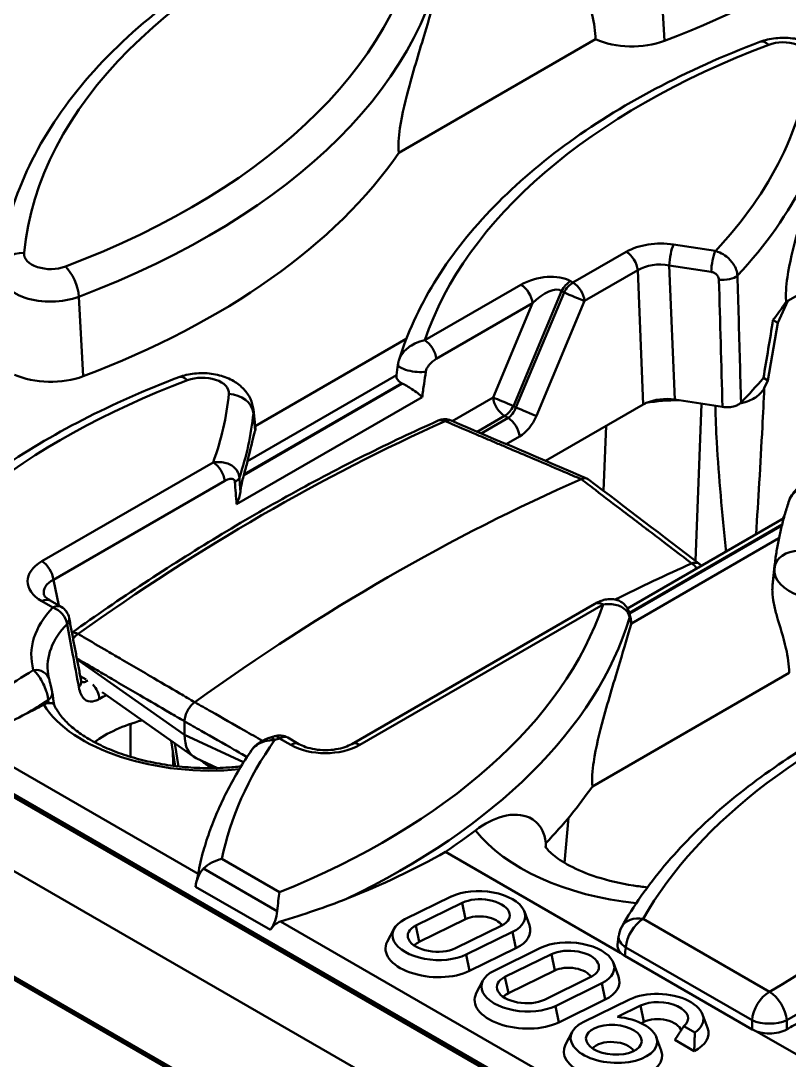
# Model space of a CAD drawing. Header units: millimetres. Extents: x 0 to 2774, y -40 to 1485.
# Drawn here: x 316.13 to 339.5, y 282.22 to 313.85 of the extents above; entities that cross this region are included whole.
import ezdxf

# ---------------------------------------------------------------- set-up
doc = ezdxf.new("R2010")
doc.units = ezdxf.units.MM
doc.header["$LTSCALE"] = 2.5
doc.layers.add('Sichtbar (ISO)', color=7, linetype='Continuous', lineweight=50)
doc.layers.add('Sichtbar schmal (ISO)', color=7, linetype='Continuous', lineweight=50)

msp = doc.modelspace()

# ---------------------------------------------------------------- linework, layer by layer
at = {"layer": 'Sichtbar (ISO)'}
for p, q in [((452.933, 211.197), (276.157, 313.26)), ((327.623, 309.829), (333.609, 313.285)), ((274.087, 312.124), (450.864, 210.062)), ((339.458, 305.322), (345.394, 308.749)), ((339.151, 304.661), (339.458, 305.322)), ((339.408, 305.293), (339.458, 305.322)), ((338.849, 302.903), (339.151, 304.661)), ((339.009, 304.743), (339.151, 304.661)), ((323.257, 301.512), (327.855, 304.167)), ((338.717, 302.979), (338.849, 302.903)), ((338.743, 302.673), (338.849, 302.903)), ((332.091, 300.456), (335.063, 302.172)), ((336.021, 302.32), (336.157, 302.299)), ((336.157, 302.299), (337.474, 302.096)), ((323.202, 302.015), (323.265, 301.429)), ((339.336, 298.71), (334.583, 295.966)), ((339.294, 298.686), (339.359, 298.792)), ((339.059, 297.263), (339.007, 296.777)), ((317.357, 296.014), (317.019, 296.209)), ((333.588, 296.108), (326.194, 291.839)), ((333.516, 290.551), (339.502, 294.007)), ((321.382, 291.457), (318.602, 293.417)), ((321.11, 292.529), (321.11, 292.119)), ((324.589, 291.839), (324.251, 292.034)), ((320.699, 291.938), (320.819, 291.169)), ((321.46, 291.412), (322.114, 291.109)), ((321.848, 291.106), (321.837, 291.176)), ((334.382, 285.478), (329.047, 288.558)), ((327.814, 286.507), (329.224, 287.199)), ((328.146, 286.316), (329.556, 287.008)), ((331.447, 286.741), (331.598, 286.33)), ((329.658, 286.511), (328.248, 285.819)), ((330.756, 286.315), (329.346, 285.623)), ((327.475, 286.21), (327.274, 285.821)), ((331.088, 286.123), (329.678, 285.431)), ((334.282, 285.725), (334.314, 285.993)), ((330.524, 284.942), (331.935, 285.634)), ((331.19, 285.626), (329.78, 284.934)), ((330.856, 284.751), (332.267, 285.443)), ((334.499, 285.392), (338.372, 283.156)), ((334.157, 285.176), (334.309, 284.765)), ((332.369, 284.946), (330.959, 284.254)), ((333.467, 284.75), (332.057, 284.058)), ((330.186, 284.645), (329.984, 284.256)), ((333.799, 284.558), (332.388, 283.866)), ((333.901, 284.061), (332.491, 283.369)), ((333.235, 283.377), (334.645, 284.069)), ((334.977, 283.878), (334.278, 283.535)), ((336.868, 283.611), (337.02, 283.2)), ((335.079, 283.381), (335.004, 283.344)), ((336.629, 283.061), (336.292, 283.256)), ((332.897, 283.08), (332.695, 282.691)), ((335.458, 282.919), (335.609, 282.508)), ((336.611, 282.496), (336.022, 282.837)), ((345.373, 279.133), (338.525, 283.086))]:
    msp.add_line(p, q, dxfattribs=at)
for centre, radius, start, end in [((317.107, 295.581), 0.5, 10.7657, 60), ((324.001, 291.601), 0.5, 60, 108.1691), ((335.059, 285.904), 0.75, 150.4917, 173.1429)]:
    msp.add_arc(centre, radius, start, end, dxfattribs=at)
for centre, major_axis, ratio, start_param, end_param in [((321.952, 325.364), (25.106, 0), 0.57735, 5.2921, 5.906759), ((334.716, 314.11), (-1.806, 0), 0.57735, 0.911322, 2.150508), ((304.275, 315.158), (25.106, 0), 0.57735, 5.2921, 5.906759), ((316.06, 310.622), (25.106, 0), 0.57735, 5.865586, 5.906759), ((334.841, 304.688), (4.554, 0.73), 0.511472, 6.229965, 6.247997), ((313.156, 290.372), (17.677, 50.066), 0.406065, 5.106702, 5.142887), ((428.405, 321.063), (57.486, 132.695), 0.641642, 1.970571, 1.972991), ((317.038, 303.903), (-1.806, 0), 0.57735, 0.911322, 2.150508), ((316.06, 309.397), (-25.237, 0), 0.57735, 2.627536, 2.685491), ((335.769, 301.757), (1.001, -0.004), 0.582333, 2.233397, 2.356948), ((335.769, 301.757), (1.001, -0.004), 0.582333, 1.318347, 2.233397), ((336.065, 300.566), (3.001, -0.003), 0.577653, 1.541002, 1.879557), ((-2017.97, -5375.811), (2189.317, 5741.251), 0.842549, 6.249428, 6.250299), ((298.382, 302.457), (24.887, 0), 0.57735, 6.114898, 6.142932), ((327.297, 240.732), (-34.406, -59.593), 0.57735, 3.805908, 4.048064), ((-2838.921, -4897.207), (2281.557, 5702.886), 0.781853, 6.069375, 6.070247), ((227.693, 206.299), (90.531, 117.036), 0.516757, 5.879798, 5.882394), ((186.551, 1589.886), (-301.001, 2227.299), 0.024169, 2.188817, 2.189023), ((298.498, 302.799), (-24.845, 1.504), 0.532612, 2.400366, 2.432094), ((321.502, 290.465), (4, 0), 0.57735, 2.005435, 2.472192), ((322.172, 292.735), (-0.752, -1.303), 0.575771, 5.499157, 6.335402), ((310.167, 295.879), (25.106, 0), 0.57735, 5.774699, 5.906759), ((310.167, 297.921), (-24.887, 0), 0.57735, 2.431945, 2.490232), ((336.096, 288.775), (-4, 0), 0.57735, 6.262641, 6.318229), ((310.283, 298.093), (-24.863, 1.505), 0.532612, 2.288522, 2.457623), ((330.156, 286.661), (1.315, -0.082), 0.532511, 5.532546, 8.674139), ((330.156, 286.661), (0.847, -0.053), 0.532511, 5.532546, 8.674139), ((330.13, 286.239), (0.665, -0.042), 0.532511, 0.342476, 2.390954), ((328.746, 285.969), (-1.315, 0.082), 0.532511, 5.532546, 8.674139), ((328.746, 285.969), (-0.847, 0.053), 0.532511, 5.532546, 8.674139), ((330.13, 286.239), (1.497, -0.094), 0.532511, 5.532546, 6.51422), ((328.719, 285.547), (-1.497, 0.094), 0.532511, 6.05215, 8.674139), ((328.719, 285.547), (-0.665, 0.042), 0.532511, 5.532546, 5.940709), ((332.867, 285.096), (1.315, -0.082), 0.532511, 5.532546, 8.674139), ((332.867, 285.096), (0.847, -0.053), 0.532511, 5.532546, 8.674139), ((332.84, 284.674), (0.665, -0.042), 0.532511, 0.342476, 2.390954), ((331.456, 284.404), (-1.315, 0.082), 0.532511, 5.532546, 8.674139), ((331.456, 284.404), (-0.847, 0.053), 0.532511, 5.532546, 8.674139), ((332.84, 284.674), (1.497, -0.094), 0.532511, 5.532546, 6.51422), ((331.43, 283.982), (-1.497, 0.094), 0.532511, 6.05215, 8.674139), ((331.43, 283.982), (-0.665, 0.042), 0.532511, 5.532546, 5.940709), ((335.577, 283.531), (1.315, -0.082), 0.532511, 5.671064, 8.674139), ((335.577, 283.531), (0.847, -0.053), 0.532511, 5.748665, 8.674139), ((334.167, 282.839), (1.315, -0.082), 0.532511, 2.390954, 7.802909), ((335.551, 283.109), (0.665, -0.042), 0.532511, 0.162091, 2.390954), ((321.952, 293.385), (-24.887, 0), 0.57735, 2.349072, 2.375086), ((335.551, 283.109), (1.497, -0.094), 0.532511, 5.532546, 6.51422), ((334.141, 282.417), (0.665, -0.042), 0.532511, 0.342476, 2.799117), ((334.141, 282.417), (1.497, -0.094), 0.532511, 2.910558, 6.51422)]:
    msp.add_ellipse(centre, major_axis=major_axis, ratio=ratio, start_param=start_param, end_param=end_param, dxfattribs=at)
msp.add_ellipse((334.167, 282.839), major_axis=(-0.847, 0.053), ratio=0.532511, dxfattribs=at)
for points, knots in [([(326.828, 317.743), (325.547, 317.259), (324.34, 316.704), (322.118, 315.471), (321.101, 314.792), (319.292, 313.327), (318.499, 312.541), (317.17, 310.883), (316.633, 310.011), (315.843, 308.207), (315.59, 307.276), (315.489, 306.336)], [2.9359057, 2.9359057, 2.9359057, 2.9359057, 3.121742, 3.121742, 3.3075784, 3.3075784, 3.4934147, 3.4934147, 3.6792511, 3.6792511, 3.8650875, 3.8650875, 3.8650875, 3.8650875]), ([(333.609, 313.285), (333.606, 313.521), (333.57, 313.776), (333.435, 314.365), (333.321, 314.704), (333.198, 315.141), (333.164, 315.272), (333.114, 315.525), (333.099, 315.648), (333.094, 315.816), (333.096, 315.876), (333.102, 315.934)], [0.0433649, 0.0433649, 0.0433649, 0.0433649, 0.199966, 0.199966, 0.399932, 0.399932, 0.4756007, 0.4756007, 0.5512693, 0.5512693, 0.5929939, 0.5929939, 0.5929939, 0.5929939]), ([(328.811, 314.792), (328.712, 314.456), (328.591, 314.049), (328.295, 313.067), (328.114, 312.477), (327.847, 311.491), (327.725, 311.009), (327.643, 310.451), (327.627, 310.31), (327.613, 310.051), (327.615, 309.932), (327.623, 309.829)], [3.485316, 3.485316, 3.485316, 3.485316, 3.831228, 3.831228, 4.242869, 4.242869, 4.503948, 4.503948, 4.581698, 4.581698, 4.653464, 4.653464, 4.653464, 4.653464]), ([(338.613, 313.207), (337.488, 312.782), (336.422, 312.303), (334.431, 311.247), (333.506, 310.67), (331.824, 309.432), (331.066, 308.769), (329.738, 307.372), (329.169, 306.637), (328.237, 305.11), (327.876, 304.319), (327.627, 303.51)], [2.9359057, 2.9359057, 2.9359057, 2.9359057, 3.0990146, 3.0990146, 3.2621235, 3.2621235, 3.4252325, 3.4252325, 3.5883414, 3.5883414, 3.7514503, 3.7514503, 3.7514503, 3.7514503]), ([(340.88, 312.222), (340.868, 312.338), (340.835, 312.449), (340.738, 312.66), (340.67, 312.756), (340.502, 312.94), (340.397, 313.02), (340.149, 313.168), (340.001, 313.225), (339.685, 313.309), (339.514, 313.33), (339.175, 313.333), (339.005, 313.315), (338.763, 313.258), (338.687, 313.235), (338.613, 313.207)], [0.847302, 0.847302, 0.847302, 0.847302, 1.046181, 1.046181, 1.270532, 1.270532, 1.556044, 1.556044, 1.929065, 1.929065, 2.339587, 2.339587, 2.746954, 2.746954, 2.935906, 2.935906, 2.935906, 2.935906]), ([(340.596, 310.256), (340.497, 309.92), (340.376, 309.513), (340.081, 308.531), (339.899, 307.941), (339.632, 306.955), (339.51, 306.473), (339.428, 305.914), (339.412, 305.774), (339.4, 305.532), (339.399, 305.428), (339.405, 305.336)], [3.485316, 3.485316, 3.485316, 3.485316, 3.831228, 3.831228, 4.242869, 4.242869, 4.503948, 4.503948, 4.581698, 4.581698, 4.643718, 4.643718, 4.643718, 4.643718]), ([(327.601, 303.394), (327.603, 303.403), (327.604, 303.411), (327.607, 303.428), (327.608, 303.436), (327.612, 303.451), (327.614, 303.459), (327.617, 303.474), (327.619, 303.481), (327.623, 303.496), (327.625, 303.503), (327.627, 303.51)], [0, 0, 0, 0, 0.001689318, 0.001689318, 0.003378636, 0.003378636, 0.005067954, 0.005067954, 0.006757273, 0.006757273, 0.008446591, 0.008446591, 0.008446591, 0.008446591]), ([(323.202, 302.015), (323.19, 302.132), (323.157, 302.243), (323.06, 302.454), (322.992, 302.55), (322.824, 302.734), (322.72, 302.814), (322.471, 302.962), (322.324, 303.019), (322.007, 303.102), (321.837, 303.124), (321.497, 303.127), (321.328, 303.109), (321.086, 303.052), (321.01, 303.029), (320.935, 303.001)], [0.847302, 0.847302, 0.847302, 0.847302, 1.046181, 1.046181, 1.270532, 1.270532, 1.556044, 1.556044, 1.929065, 1.929065, 2.339587, 2.339587, 2.746954, 2.746954, 2.935906, 2.935906, 2.935906, 2.935906]), ([(327.715, 302.819), (327.709, 302.823), (327.702, 302.826), (327.652, 302.855), (327.617, 302.886), (327.573, 302.947), (327.56, 302.975), (327.551, 303.023), (327.551, 303.043), (327.553, 303.062)], [0.15218967, 0.15218967, 0.15218967, 0.15218967, 0.15726233, 0.15726233, 0.19535253, 0.19535253, 0.22549112, 0.22549112, 0.24584778, 0.24584778, 0.24584778, 0.24584778]), ([(320.935, 303.001), (319.91, 302.613), (318.934, 302.181), (317.096, 301.235), (316.235, 300.721), (314.649, 299.62), (313.924, 299.032), (312.624, 297.795), (312.05, 297.145), (311.069, 295.792), (310.662, 295.089), (310.346, 294.368)], [2.9359057, 2.9359057, 2.9359057, 2.9359057, 3.0845612, 3.0845612, 3.2332167, 3.2332167, 3.3818722, 3.3818722, 3.5305278, 3.5305278, 3.6791833, 3.6791833, 3.6791833, 3.6791833]), ([(327.733, 302.81), (327.775, 302.79), (327.82, 302.765), (327.92, 302.707), (327.974, 302.674), (328.089, 302.597), (328.148, 302.554), (328.253, 302.473), (328.298, 302.434), (328.336, 302.399), (328.336, 302.399), (328.337, 302.398)], [-0.1633258, -0.1633258, -0.1633258, -0.1633258, -0.1304551, -0.1304551, -0.0926185, -0.0926185, -0.0458312, -0.0458312, 0, 0, 0.0005496, 0.0005496, 0.0005496, 0.0005496]), ([(337.996, 302.198), (338.055, 302.211), (338.112, 302.226), (338.308, 302.29), (338.432, 302.352), (338.629, 302.5), (338.701, 302.584), (338.743, 302.673)], [-0.2315582, -0.2315582, -0.2315582, -0.2315582, -0.1937282, -0.1937282, -0.0962303, -0.0962303, 0, 0, 0, 0]), ([(337.474, 302.096), (337.536, 302.086), (337.602, 302.083), (337.73, 302.093), (337.792, 302.105), (337.887, 302.136), (337.923, 302.152), (337.969, 302.179), (337.983, 302.188), (337.996, 302.198)], [0, 0, 0, 0, 0.0388726, 0.0388726, 0.0776028, 0.0776028, 0.1045648, 0.1045648, 0.1172427, 0.1172427, 0.1172427, 0.1172427]), ([(328.826, 301.681), (328.083, 301.349), (327.338, 300.998), (325.847, 300.253), (325.101, 299.86), (323.608, 299.034), (322.861, 298.602), (321.368, 297.697), (320.623, 297.225), (319.145, 296.25), (318.413, 295.748), (317.683, 295.227)], [1.4572612, 1.4572612, 1.4572612, 1.4572612, 1.5034598, 1.5034598, 1.5496584, 1.5496584, 1.595857, 1.595857, 1.6420556, 1.6420556, 1.6875866, 1.6875866, 1.6875866, 1.6875866]), ([(329.215, 301.684), (329.184, 301.697), (329.152, 301.707), (329.091, 301.72), (329.061, 301.723), (329.004, 301.723), (328.977, 301.721), (328.927, 301.714), (328.904, 301.708), (328.862, 301.696), (328.843, 301.688), (328.826, 301.681)], [0.007711104, 0.007711104, 0.007711104, 0.007711104, 0.008311159, 0.008311159, 0.008911214, 0.008911214, 0.009511269, 0.009511269, 0.010111324, 0.010111324, 0.010711379, 0.010711379, 0.010711379, 0.010711379]), ([(323.259, 301.38), (323.256, 301.37), (323.253, 301.36), (323.202, 301.178), (323.139, 300.913), (323.054, 300.567), (323.04, 300.509), (323.025, 300.448)], [0.7095826, 0.7095826, 0.7095826, 0.7095826, 0.7301099, 0.7301099, 1.0546565, 1.0546565, 1.1167, 1.1167, 1.1167, 1.1167]), ([(322.911, 300.026), (322.895, 299.972), (322.879, 299.908), (322.844, 299.748), (322.826, 299.648), (322.812, 299.535), (322.811, 299.527), (322.81, 299.519)], [-0.6156388, -0.6156388, -0.6156388, -0.6156388, -0.5610048, -0.5610048, -0.4927272, -0.4927272, -0.4876878, -0.4876878, -0.4876878, -0.4876878]), ([(333.174, 299.899), (333.22, 299.919), (333.264, 299.928), (333.341, 299.923), (333.373, 299.911), (333.399, 299.891)], [0, 0, 0, 0, 0.03933314, 0.03933314, 0.07415239, 0.07415239, 0.07415239, 0.07415239]), ([(340.025, 299.824), (339.991, 299.804), (339.957, 299.783), (339.888, 299.735), (339.854, 299.709), (339.786, 299.652), (339.751, 299.62), (339.68, 299.547), (339.644, 299.505), (339.571, 299.4), (339.532, 299.337), (339.501, 299.247)], [0, 0, 0, 0, 0.01870185, 0.01870185, 0.03740369, 0.03740369, 0.05610554, 0.05610554, 0.07480739, 0.07480739, 0.09350924, 0.09350924, 0.09350924, 0.09350924]), ([(322.691, 299.139), (322.692, 299.14), (322.692, 299.14), (322.723, 299.203), (322.749, 299.267), (322.789, 299.394), (322.803, 299.457), (322.81, 299.519)], [-0.08153969, -0.08153969, -0.08153969, -0.08153969, -0.08115288, -0.08115288, -0.03954668, -0.03954668, 0, 0, 0, 0]), ([(339.501, 299.247), (339.457, 299.116), (339.415, 298.986), (339.338, 298.723), (339.303, 298.591), (339.238, 298.327), (339.208, 298.195), (339.155, 297.93), (339.132, 297.797), (339.091, 297.53), (339.074, 297.397), (339.059, 297.263)], [3.7330507, 3.7330507, 3.7330507, 3.7330507, 3.759458, 3.759458, 3.7858654, 3.7858654, 3.8122727, 3.8122727, 3.8386801, 3.8386801, 3.8650875, 3.8650875, 3.8650875, 3.8650875]), ([(338.994, 296.655), (338.997, 296.685), (339, 296.714), (339.005, 296.755), (339.006, 296.766), (339.007, 296.777)], [0.70958265, 0.70958265, 0.70958265, 0.70958265, 0.73010989, 0.73010989, 0.73801389, 0.73801389, 0.73801389, 0.73801389]), ([(339.502, 294.007), (339.499, 294.242), (339.463, 294.497), (339.328, 295.087), (339.214, 295.425), (339.09, 295.863), (339.057, 295.993), (339.007, 296.246), (338.992, 296.37), (338.987, 296.538), (338.989, 296.597), (338.994, 296.655)], [0.0433649, 0.0433649, 0.0433649, 0.0433649, 0.199966, 0.199966, 0.399932, 0.399932, 0.4756007, 0.4756007, 0.5512693, 0.5512693, 0.5929939, 0.5929939, 0.5929939, 0.5929939]), ([(317.019, 296.209), (316.989, 296.227), (316.962, 296.245), (316.917, 296.279), (316.898, 296.295), (316.868, 296.325), (316.857, 296.339), (316.842, 296.36), (316.837, 296.369), (316.832, 296.38), (316.831, 296.383), (316.831, 296.384)], [-0.7779718, -0.7779718, -0.7779718, -0.7779718, -0.6464553, -0.6464553, -0.5149388, -0.5149388, -0.3834223, -0.3834223, -0.2519058, -0.2519058, -0.1203893, -0.1203893, -0.1203893, -0.1203893]), ([(334.645, 295.808), (334.631, 295.869), (334.606, 295.931), (334.538, 296.037), (334.498, 296.081), (334.409, 296.155), (334.36, 296.183), (334.258, 296.227), (334.206, 296.239), (334.093, 296.255), (334.039, 296.253), (333.924, 296.241), (333.87, 296.228), (333.769, 296.195), (333.723, 296.177), (333.647, 296.141), (333.617, 296.125), (333.588, 296.108)], [0, 0, 0, 0, 0.0080952, 0.0080952, 0.0156478, 0.0156478, 0.0241582, 0.0241582, 0.035206, 0.035206, 0.0513293, 0.0513293, 0.0737161, 0.0737161, 0.096103, 0.096103, 0.1119343, 0.1119343, 0.1119343, 0.1119343]), ([(317.964, 293.766), (317.939, 293.893), (317.915, 294.021), (317.866, 294.275), (317.841, 294.403), (317.792, 294.657), (317.768, 294.785), (317.719, 295.039), (317.695, 295.166), (317.646, 295.421), (317.622, 295.548), (317.598, 295.675)], [0, 0, 0, 0, 0.0960182, 0.0960182, 0.1920364, 0.1920364, 0.2880545, 0.2880545, 0.3840727, 0.3840727, 0.4800909, 0.4800909, 0.4800909, 0.4800909]), ([(334.694, 295.483), (334.597, 295.153), (334.479, 294.757), (334.188, 293.788), (334.007, 293.198), (333.739, 292.213), (333.618, 291.731), (333.536, 291.172), (333.52, 291.032), (333.506, 290.772), (333.507, 290.653), (333.516, 290.551)], [3.495842, 3.495842, 3.495842, 3.495842, 3.831228, 3.831228, 4.242869, 4.242869, 4.503948, 4.503948, 4.581698, 4.581698, 4.653464, 4.653464, 4.653464, 4.653464]), ([(334.698, 295.577), (334.698, 295.575), (334.698, 295.573), (334.703, 295.551), (334.703, 295.532), (334.7, 295.512)], [0.2233042, 0.2233042, 0.2233042, 0.2233042, 0.22550795, 0.22550795, 0.24584816, 0.24584816, 0.24584816, 0.24584816]), ([(316.99, 293.816), (316.988, 293.825), (316.985, 293.835), (316.98, 293.854), (316.978, 293.864), (316.974, 293.883), (316.972, 293.893), (316.968, 293.912), (316.966, 293.922), (316.963, 293.941), (316.961, 293.95), (316.96, 293.96)], [2.19966546, 2.19966546, 2.19966546, 2.19966546, 2.21358502, 2.21358502, 2.22750458, 2.22750458, 2.24142413, 2.24142413, 2.25534369, 2.25534369, 2.26926325, 2.26926325, 2.26926325, 2.26926325]), ([(344.505, 293.928), (343.574, 293.576), (342.683, 293.188), (340.994, 292.341), (340.197, 291.884), (338.712, 290.909), (338.024, 290.39), (336.768, 289.298), (336.202, 288.725), (335.201, 287.531), (334.767, 286.912), (334.406, 286.273)], [2.9359057, 2.9359057, 2.9359057, 2.9359057, 3.0709582, 3.0709582, 3.2060108, 3.2060108, 3.3410633, 3.3410633, 3.4761159, 3.4761159, 3.6111684, 3.6111684, 3.6111684, 3.6111684]), ([(317.084, 293.409), (317.079, 293.442), (317.073, 293.475), (317.059, 293.541), (317.052, 293.573), (317.038, 293.634), (317.031, 293.663), (317.017, 293.715), (317.011, 293.738), (317, 293.78), (316.995, 293.799), (316.99, 293.816)], [0, 0, 0, 0, 0.01650368, 0.01650368, 0.03300736, 0.03300736, 0.04951104, 0.04951104, 0.06601473, 0.06601473, 0.08251841, 0.08251841, 0.08251841, 0.08251841]), ([(317.986, 293.693), (317.986, 293.693), (317.986, 293.694), (317.982, 293.701), (317.979, 293.709), (317.972, 293.733), (317.968, 293.748), (317.964, 293.766)], [0.22070866, 0.22070866, 0.22070866, 0.22070866, 0.23582218, 0.23582218, 0.26219771, 0.26219771, 0.28857324, 0.28857324, 0.28857324, 0.28857324]), ([(317.139, 293.041), (317.137, 293.045), (317.135, 293.049), (317.122, 293.063), (317.106, 293.072), (317.056, 293.084), (317.022, 293.086), (316.977, 293.084)], [-0.09641482, -0.09641482, -0.09641482, -0.09641482, -0.08306564, -0.08306564, -0.04304651, -0.04304651, 0, 0, 0, 0]), ([(322.829, 291.161), (322.678, 291.143), (322.525, 291.13), (322.136, 291.107), (321.899, 291.103), (321.423, 291.114), (321.184, 291.13), (320.71, 291.18), (320.476, 291.215), (320.019, 291.302), (319.796, 291.355), (319.369, 291.476), (319.164, 291.545), (318.778, 291.696), (318.597, 291.777), (318.262, 291.951), (318.108, 292.043), (317.831, 292.232), (317.708, 292.329), (317.494, 292.527), (317.403, 292.627), (317.246, 292.833), (317.184, 292.939), (317.139, 293.041)], [-1.077152, -1.077152, -1.077152, -1.077152, -0.975203, -0.975203, -0.821758, -0.821758, -0.668094, -0.668094, -0.514591, -0.514591, -0.361616, -0.361616, -0.209527, -0.209527, -0.058651, -0.058651, 0.090824, 0.090824, 0.239146, 0.239146, 0.387734, 0.387734, 0.550514, 0.550514, 0.550514, 0.550514]), ([(321.11, 292.529), (321.11, 292.582), (321.119, 292.64), (321.154, 292.759), (321.179, 292.818), (321.239, 292.923), (321.272, 292.968), (321.343, 293.05), (321.381, 293.085), (321.42, 293.113)], [0, 0, 0, 0, 0.0390797, 0.0390797, 0.0780758, 0.0780758, 0.1116271, 0.1116271, 0.145196, 0.145196, 0.145196, 0.145196]), ([(323.705, 292.032), (323.671, 292.022), (323.637, 292.01), (323.568, 291.982), (323.533, 291.967), (323.46, 291.93), (323.424, 291.909), (323.348, 291.859), (323.309, 291.829), (323.229, 291.756), (323.189, 291.712), (323.15, 291.656)], [0.03533209, 0.03533209, 0.03533209, 0.03533209, 0.04944886, 0.04944886, 0.06356563, 0.06356563, 0.07768241, 0.07768241, 0.09179918, 0.09179918, 0.10591595, 0.10591595, 0.10591595, 0.10591595]), ([(323.705, 292.032), (323.714, 292.035), (323.724, 292.038), (323.743, 292.043), (323.752, 292.046), (323.771, 292.052), (323.78, 292.055), (323.799, 292.061), (323.808, 292.064), (323.827, 292.07), (323.836, 292.073), (323.845, 292.076)], [5.98057153, 5.98057153, 5.98057153, 5.98057153, 5.9873921, 5.9873921, 5.99421267, 5.99421267, 6.00103323, 6.00103323, 6.0078538, 6.0078538, 6.01467437, 6.01467437, 6.01467437, 6.01467437]), ([(323.15, 291.656), (323.016, 291.461), (322.889, 291.263), (322.65, 290.865), (322.538, 290.664), (322.327, 290.259), (322.229, 290.054), (322.048, 289.642), (321.964, 289.435), (321.813, 289.017), (321.745, 288.807), (321.684, 288.596)], [3.5506629, 3.5506629, 3.5506629, 3.5506629, 3.5931178, 3.5931178, 3.6355728, 3.6355728, 3.6780277, 3.6780277, 3.7204827, 3.7204827, 3.7629376, 3.7629376, 3.7629376, 3.7629376]), ([(326.194, 291.839), (326.137, 291.806), (326.066, 291.774), (325.903, 291.718), (325.81, 291.694), (325.609, 291.662), (325.501, 291.653), (325.285, 291.653), (325.176, 291.662), (324.972, 291.695), (324.876, 291.719), (324.713, 291.775), (324.645, 291.807), (324.589, 291.839)], [-0.777972, -0.777972, -0.777972, -0.777972, -0.52893, -0.52893, -0.269287, -0.269287, -0.001942, -0.001942, 0.268118, 0.268118, 0.535486, 0.535486, 0.777972, 0.777972, 0.777972, 0.777972]), ([(332.097, 288.822), (332.088, 288.906), (332.073, 288.981), (332.033, 289.12), (332.008, 289.181), (331.884, 289.417), (331.743, 289.531), (331.385, 289.697), (331.106, 289.724), (330.519, 289.563), (330.242, 289.424), (329.959, 289.209)], [-1.033903, -1.033903, -1.033903, -1.033903, -0.960018, -0.960018, -0.885906, -0.885906, -0.638399, -0.638399, -0.279984, -0.279984, 0, 0, 0, 0]), ([(332.082, 288.722), (332.082, 288.722), (332.084, 288.716), (332.113, 288.672), (332.181, 288.581), (332.441, 288.365), (332.612, 288.248), (333.058, 288.013), (333.336, 287.894), (333.987, 287.684), (334.366, 287.594), (334.905, 287.51), (335.046, 287.492), (335.189, 287.477)], [4.199063, 4.199063, 4.199063, 4.199063, 4.277939, 4.277939, 4.534812, 4.534812, 4.756044, 4.756044, 4.987515, 4.987515, 5.234746, 5.234746, 5.320072, 5.320072, 5.320072, 5.320072]), ([(321.688, 288.05), (321.762, 288.122), (321.848, 288.184), (322.037, 288.284), (322.139, 288.32), (322.242, 288.341), (322.243, 288.342), (322.244, 288.342)], [-0.1281464, -0.1281464, -0.1281464, -0.1281464, -0.0649498, -0.0649498, 0, 0, 0.0006165, 0.0006165, 0.0006165, 0.0006165]), ([(321.44, 287.496), (321.458, 287.607), (321.49, 287.72), (321.555, 287.867), (321.587, 287.925), (321.639, 287.996), (321.663, 288.025), (321.688, 288.05)], [0.031631, 0.031631, 0.031631, 0.031631, 0.0954422, 0.0954422, 0.1283689, 0.1283689, 0.1484271, 0.1484271, 0.1484271, 0.1484271]), ([(321.523, 287.886), (321.52, 287.874), (321.518, 287.86), (321.511, 287.826), (321.507, 287.804), (321.493, 287.742), (321.483, 287.7), (321.461, 287.604), (321.449, 287.552), (321.44, 287.496)], [-0.1141211, -0.1141211, -0.1141211, -0.1141211, -0.0997104, -0.0997104, -0.0797217, -0.0797217, -0.0467941, -0.0467941, -0.0117875, -0.0117875, -0.0117875, -0.0117875]), ([(323.993, 287.332), (323.993, 287.331), (323.993, 287.33), (323.982, 287.258), (323.971, 287.17), (323.95, 286.976), (323.939, 286.869), (323.93, 286.756)], [-0.1466997, -0.1466997, -0.1466997, -0.1466997, -0.1460501, -0.1460501, -0.0715433, -0.0715433, 0, 0, 0, 0]), ([(323.93, 286.756), (323.922, 286.659), (323.895, 286.551), (323.838, 286.399), (323.809, 286.335), (323.775, 286.273)], [0.95188649, 0.95188649, 0.95188649, 0.95188649, 1.01022208, 1.01022208, 1.04938701, 1.04938701, 1.04938701, 1.04938701]), ([(323.775, 286.273), (323.774, 286.272), (323.774, 286.272), (323.758, 286.242), (323.739, 286.211), (323.719, 286.181)], [1.24072516, 1.24072516, 1.24072516, 1.24072516, 1.24103768, 1.24103768, 1.26126978, 1.26126978, 1.26126978, 1.26126978]), ([(323.777, 286.259), (323.786, 286.271), (323.796, 286.283), (323.832, 286.322), (323.859, 286.348), (323.933, 286.402), (323.979, 286.426), (324.028, 286.44)], [-0.07184316, -0.07184316, -0.07184316, -0.07184316, -0.06261477, -0.06261477, -0.03908038, -0.03908038, -0.00443982, -0.00443982, -0.00443982, -0.00443982]), ([(334.382, 285.478), (334.365, 285.495), (334.35, 285.512), (334.304, 285.576), (334.284, 285.627), (334.28, 285.694), (334.28, 285.709), (334.282, 285.725)], [0.0387319, 0.0387319, 0.0387319, 0.0387319, 0.0585051, 0.0585051, 0.11170505, 0.11170505, 0.12804776, 0.12804776, 0.12804776, 0.12804776]), ([(339.425, 283.152), (339.355, 283.112), (339.273, 283.081), (339.092, 283.038), (338.996, 283.028), (338.802, 283.028), (338.706, 283.039), (338.584, 283.068), (338.554, 283.076), (338.525, 283.086)], [0, 0, 0, 0, 0.0587406, 0.0587406, 0.1170631, 0.1170631, 0.1752536, 0.1752536, 0.1957169, 0.1957169, 0.1957169, 0.1957169])]:
    msp.add_open_spline(points, degree=3, knots=knots, dxfattribs=at)
for points, degree in [([(339.408, 305.293), (339.407, 305.315), (339.405, 305.336)], 2), ([(327.553, 303.062), (327.553, 303.063), (327.554, 303.063), (327.554, 303.064)], 3), ([(327.733, 302.81), (327.727, 302.813), (327.721, 302.816), (327.715, 302.819)], 3), ([(337.996, 302.198), (338.011, 302.209), (338.024, 302.22), (338.036, 302.232)], 3), ([(323.265, 301.429), (323.267, 301.416), (323.265, 301.399), (323.259, 301.38)], 3), ([(322.918, 300.05), (322.916, 300.042), (322.913, 300.034), (322.911, 300.026)], 3), ([(336.778, 297.317), (336.799, 297.301), (336.818, 297.284), (336.835, 297.266)], 3), ([(334.7, 295.512), (334.699, 295.503), (334.697, 295.493), (334.694, 295.483)], 3), ([(316.977, 293.084), (316.928, 293.081), (316.877, 293.065), (316.825, 293.037)], 3), ([(314.476, 291.955), (315.122, 292.205), (315.73, 292.476), (316.283, 292.755)], 3), ([(321.817, 291.247), (321.826, 291.225), (321.833, 291.201), (321.837, 291.176)], 3), ([(321.684, 288.596), (321.617, 288.363), (321.563, 288.126), (321.523, 287.886)], 3), ([(324.028, 286.44), (324.736, 286.65), (325.41, 286.883), (326.031, 287.127)], 3), ([(323.719, 286.181), (323.737, 286.208), (323.756, 286.234), (323.777, 286.259)], 3), ([(334.499, 285.392), (334.454, 285.418), (334.414, 285.447), (334.382, 285.478)], 3), ([(336.022, 282.837), (336.149, 283.02), (336.292, 283.256)], 2), ([(338.525, 283.086), (338.469, 283.106), (338.418, 283.13), (338.372, 283.156)], 3), ([(336.611, 282.496), (336.625, 282.796), (336.629, 283.061)], 2)]:
    msp.add_open_spline(points, degree=degree, dxfattribs=at)
at = {"layer": 'Sichtbar schmal (ISO)'}
for p, q in [((335.57, 315.655), (335.705, 313.237)), ((276.032, 313.247), (452.808, 211.185)), ((273.38, 309.234), (450.157, 207.172)), ((450.166, 207.241), (273.389, 309.303)), ((337.257, 306.843), (335.982, 307.04)), ((334.544, 306.818), (332.925, 305.883)), ((333.276, 305.322), (334.895, 306.257)), ((335.063, 302.172), (334.895, 306.257)), ((335.854, 306.405), (337.128, 306.208)), ((335.854, 306.405), (336.021, 302.32)), ((332.925, 305.883), (332.85, 305.926)), ((331.342, 305.814), (328.416, 304.125)), ((332.579, 305.624), (331.114, 302.126)), ((331.189, 302.083), (332.654, 305.581)), ((332.579, 305.624), (332.654, 305.581)), ((317.893, 305.449), (318.027, 303.031)), ((328.767, 303.564), (331.693, 305.253)), ((330.492, 302.385), (331.693, 305.253)), ((333.276, 305.322), (331.811, 301.824)), ((323.025, 300.448), (327.553, 303.062)), ((327.733, 302.81), (322.911, 300.026)), ((327.715, 302.819), (322.918, 300.05)), ((322.691, 299.139), (328.337, 302.398)), ((329.251, 301.669), (330.492, 302.385)), ((331.114, 302.126), (331.189, 302.083)), ((336.655, 297.411), (336.837, 302.194)), ((323.203, 301.909), (323.259, 301.38)), ((330.843, 301.824), (330.012, 301.344)), ((330.949, 301.763), (330.843, 301.824)), ((330.134, 301.292), (330.949, 301.763)), ((333.932, 301.519), (333.857, 299.542)), ((331.3, 301.201), (330.894, 300.967)), ((321.979, 300.408), (316.769, 297.4)), ((317.12, 296.839), (322.33, 299.847)), ((334.639, 295.833), (339.284, 298.515)), ((334.643, 295.815), (339.278, 298.491)), ((339.19, 298.105), (334.7, 295.512)), ((303.379, 297.553), (357.681, 266.202)), ((339.051, 297.18), (338.994, 296.655)), ((317.12, 296.839), (317.287, 296.055)), ((316.769, 296.185), (317.107, 295.99)), ((326.444, 291.814), (333.838, 296.083)), ((321.11, 292.119), (317.837, 294.426)), ((317.937, 293.905), (318.113, 293.803)), ((316.962, 293.178), (316.971, 293.117)), ((316.977, 293.084), (316.971, 293.117)), ((322.907, 291.287), (321.11, 292.119)), ((324.001, 292.009), (324.339, 291.814)), ((321.523, 287.886), (314.476, 291.955)), ((318.405, 291.877), (318.407, 291.927)), ((320.92, 291.158), (320.811, 291.86)), ((332.664, 288.226), (332.788, 289.591)), ((322.244, 288.342), (323.993, 287.332)), ((321.688, 288.05), (323.93, 286.756)), ((321.44, 287.496), (323.719, 286.181)), ((329.658, 286.511), (329.556, 287.008)), ((358.06, 266.792), (324.028, 286.44)), ((328.248, 285.819), (328.146, 286.316)), ((335.059, 286.516), (338.9, 284.298)), ((331.19, 285.626), (331.088, 286.123)), ((338.372, 283.434), (334.531, 285.652)), ((329.78, 284.934), (329.678, 285.431)), ((332.369, 284.946), (332.267, 285.443)), ((330.959, 284.254), (330.856, 284.751)), ((333.901, 284.061), (333.799, 284.558)), ((332.491, 283.369), (332.388, 283.866)), ((335.079, 283.381), (334.977, 283.878))]:
    msp.add_line(p, q, dxfattribs=at)
for centre, major_axis, ratio, start_param, end_param in [((292.49, 322.552), (24.113, 0), 0.57735, 5.2921, 6.227073), ((292.49, 321.993), (24.86, 0), 0.57735, 5.2921, 6.227073), ((340.301, 306.007), (-24.113, 0), 0.57735, 5.2921, 6.227073), ((304.275, 318.016), (24.113, 0), 0.57735, 5.2921, 6.227073), ((304.275, 317.457), (24.86, 0), 0.57735, 5.2921, 6.227073), ((338.878, 312.505), (-0.265, 0.702), 0.447262, 5.581488, 6.283185), ((339.323, 312.725), (0.813, 0), 0.57735, 6.227073, 8.433693), ((352.087, 301.471), (-24.113, 0), 0.57735, 5.2921, 6.091359), ((316.06, 313.479), (24.113, 0), 0.57735, 5.786286, 6.227073), ((316.06, 312.92), (24.86, 0), 0.57735, 5.787552, 6.227073), ((335.604, 306.195), (-1.501, 0.007), 0.582333, 4.459939, 5.498541), ((335.982, 306.632), (0.076, 0.494), 0.211325, 0.631914, 2.080538), ((337.257, 306.435), (0.076, 0.494), 0.211325, 0.631914, 2.080538), ((316.227, 306.175), (-0.746, 0.073), 0.815212, 4.791537, 6.275066), ((317.038, 306.761), (-0.813, 0), 0.57735, 6.227073, 8.433693), ((334.544, 306.409), (-0.25, 0.433), 0.57735, 4.049164, 5.497787), ((317.038, 306.202), (-1.56, 0), 0.57735, 6.227073, 8.433693), ((317.483, 305.756), (-0.265, 0.702), 0.447262, 4.097958, 5.581488), ((335.604, 305.787), (1.001, -0.036), 0.642013, 1.341099, 2.3797), ((331.982, 305.361), (-1.11, -0.27), 0.580101, 3.687546, 5.179926), ((332.85, 305.518), (0.25, 0.433), 0.57735, 0.785398, 1.658063), ((332.925, 305.474), (0.25, 0.433), 0.57735, 0.785398, 1.658063), ((332.925, 305.474), (0.25, -0.433), 0.57735, 0.907571, 2.356194), ((337.49, 306.196), (0.5, 0.015), 0.463362, 4.438581, 5.767291), ((308.312, 138.01), (10.378, 297.818), 0.094419, 5.29919, 5.314854), ((331.342, 305.406), (-0.25, 0.433), 0.57735, 4.049164, 5.497787), ((331.982, 304.953), (0.614, 0.657), 0.463207, 0.054048, 1.546427), ((332.925, 305.474), (0.461, -0.193), 0.016784, 4.091745, 5.584125), ((328.416, 303.716), (-0.25, 0.433), 0.57735, 4.049164, 5.497787), ((328.096, 303.323), (-0.495, 0.072), 0.299226, 0, 2.401572), ((321.2, 302.299), (-0.265, 0.702), 0.447262, 5.581488, 6.283185), ((334.409, 291.264), (-24.113, 0), 0.57735, 5.2921, 6.027387), ((321.646, 302.519), (0.813, 0), 0.57735, 6.227073, 8.433693), ((298.382, 303.273), (24.113, 0), 0.57735, 6.075902, 6.227073), ((322.457, 301.88), (0.746, -0.073), 0.815212, 0.166414, 1.649944), ((330.843, 302.232), (0.461, -0.193), 0.016784, 0.950152, 2.442532), ((330.843, 302.232), (-0.25, 0.433), 0.57735, 0.907571, 2.356194), ((330.843, 302.232), (-0.25, -0.433), 0.57735, 0.785398, 1.658063), ((330.862, 302.221), (0.126, 0.494), 0.691481, 3.734399, 4.607064), ((331.46, 301.977), (-0.461, 0.193), 0.016784, 0.950152, 2.442532), ((298.382, 302.714), (24.86, 0), 0.57735, 6.089327, 6.227073), ((321.646, 301.96), (1.56, 0), 0.57735, 6.227073, 6.345089), ((331.213, 302.068), (-0.394, -0.924), 0.642704, 0.707457, 1.580122), ((323.549, 242.896), (34.267, 59.353), 0.57735, 0.671863, 0.902856), ((329.019, 301.247), (-0.193, 0.434), 0.639042, 5.613738, 6.283185), ((330.949, 301.354), (-0.25, 0.433), 0.57735, 4.049164, 5.497787), ((321.979, 300), (-0.25, 0.433), 0.57735, 4.049164, 5.497787), ((322.288, 299.969), (0.498, 0.039), 0.487693, 5.454571, 6.043778), ((339.797, 297.103), (-0.746, 0.073), 0.815212, 4.791537, 6.275066), ((317.854, 296.792), (-1.522, 0), 0.568838, 5.505213, 7.061157), ((316.769, 296.992), (-0.25, 0.433), 0.57735, 4.049164, 5.497787), ((331.044, 238.568), (-34.267, -59.353), 0.57735, 3.813456, 3.861582), ((336.479, 296.94), (-0.193, 0.434), 0.639042, 5.002285, 5.509018), ((340.608, 297.13), (-1.56, 0), 0.57735, 6.227073, 8.433693), ((363.872, 296.375), (-24.86, 0), 0.57735, 6.221282, 6.227073), ((317.854, 296.384), (-1.028, 0.101), 0.556909, 5.560075, 6.458437), ((316.769, 295.776), (0.25, 0.433), 0.57735, 0, 0.785398), ((310.167, 298.737), (24.113, 0), 0.57735, 5.323033, 6.091359), ((333.838, 295.675), (-0.25, 0.433), 0.57735, 5.497787, 6.283185), ((321.502, 294.547), (-5.056, 0), 0.57735, 5.766298, 6.439714), ((317.107, 295.581), (0.25, 0.433), 0.57735, 0, 0.785398), ((317.107, 295.581), (-0.356, 0.351), 0.709831, 3.873734, 5.322357), ((334.158, 295.696), (0.487, 0.112), 0.79055, 5.964625, 6.283185), ((321.502, 294.189), (-4.56, 0), 0.57735, 5.766298, 6.370117), ((317.107, 295.581), (0.491, 0.093), 0.587265, 5.662334, 6.283185), ((310.167, 298.178), (24.86, 0), 0.57735, 5.404423, 6.108353), ((317.927, 294.818), (-0.276, 0.387), 0.505714, 5.497928, 6.129165), ((298.382, 303.273), (-24.113, 0), 0.57735, 2.297495, 2.421444), ((316.508, 293.684), (0.482, 0.132), 0.806514, 0, 1.353805), ((317.473, 293.671), (0.491, 0.095), 0.584405, 5.614575, 6.283185), ((318.169, 293.363), (0.255, -0.43), 0.584451, 0.901306, 1.922619), ((357.979, 282.192), (-24.113, 0), 0.57735, 5.2921, 5.967363), ((316.59, 293.334), (0.494, 0.075), 0.57925, 5.472597, 6.283185), ((321.502, 291.535), (-4.161, 0), 0.57735, 5.441591, 5.510163), ((321.952, 294.201), (24.113, 0), 0.57735, 5.491801, 6.227073), ((298.382, 302.714), (24.86, 0), 0.57735, 5.516297, 5.556499), ((321.497, 293.667), (4.922, -0.298), 0.532613, 3.495606, 5.007029), ((321.952, 293.642), (24.86, 0), 0.57735, 5.491801, 6.227073), ((346.194, 286.728), (-24.113, 0), 0.57735, 5.897803, 6.167024), ((323.85, 291.553), (-0.145, 0.479), 0.379056, 5.609449, 6.283185), ((324.001, 291.601), (-0.156, 0.475), 0.403493, 5.600349, 6.283185), ((321.502, 294.547), (5.056, 0), 0.57735, 5.195173, 5.229276), ((324.001, 291.601), (0.25, 0.433), 0.57735, 0, 0.785398), ((324.339, 291.406), (0.25, 0.433), 0.57735, 0, 0.785398), ((325.391, 292.44), (1.5, 0), 0.58599, 3.934417, 5.490361), ((326.444, 291.406), (-0.25, 0.433), 0.57735, 5.497787, 6.283185), ((336.096, 290.816), (6.739, 0), 0.57735, 3.56737, 4.526246), ((323.376, 286.478), (-0.265, 0.702), 0.447262, 4.23308, 4.252414), ((335.059, 285.904), (-0.653, 0.369), 0.776114, 5.126269, 6.283185), ((335.059, 285.904), (0.375, 0.65), 0.57735, 0.785398, 2.268928), ((335.059, 285.904), (-0.745, 0.09), 0.554933, 0, 0.850886), ((338.9, 283.686), (-0.375, -0.65), 0.57735, 3.926991, 5.410521), ((338.9, 283.686), (-0.372, 0.651), 0.573884, 4.017232, 5.500762), ((338.9, 283.686), (0.75, 0), 0.473043, 3.930986, 5.488245)]:
    msp.add_ellipse(centre, major_axis=major_axis, ratio=ratio, start_param=start_param, end_param=end_param, dxfattribs=at)
for points, knots in [([(337.928, 306.094), (337.92, 306.21), (337.877, 306.333), (337.75, 306.53), (337.678, 306.609), (337.532, 306.723), (337.463, 306.765), (337.347, 306.816), (337.302, 306.831), (337.257, 306.843)], [-0.0743732, -0.0743732, -0.0743732, -0.0743732, -0.04722606, -0.04722606, -0.0262367, -0.0262367, -0.01009104, -0.01009104, 0, 0, 0, 0]), ([(337.128, 306.208), (337.144, 306.205), (337.161, 306.201), (337.202, 306.187), (337.227, 306.175), (337.278, 306.14), (337.303, 306.115), (337.347, 306.05), (337.361, 306.009), (337.362, 305.969)], [0, 0, 0, 0, 0.01009104, 0.01009104, 0.0262367, 0.0262367, 0.04722606, 0.04722606, 0.0743732, 0.0743732, 0.0743732, 0.0743732]), ([(338.036, 302.232), (338.024, 302.656), (338.013, 303.08), (337.977, 304.369), (337.953, 305.233), (337.928, 306.094)], [-0.97267765, -0.97267765, -0.97267765, -0.97267765, -0.96756407, -0.96756407, -0.95707556, -0.95707556, -0.95707556, -0.95707556]), ([(328.416, 304.125), (328.313, 304.108), (328.211, 304.077), (328.042, 303.995), (327.972, 303.953), (327.859, 303.862), (327.814, 303.819), (327.734, 303.723), (327.698, 303.671), (327.653, 303.581), (327.639, 303.546), (327.627, 303.51)], [-0.1120735, -0.1120735, -0.1120735, -0.1120735, -0.0778507, -0.0778507, -0.0529826, -0.0529826, -0.0348321, -0.0348321, -0.017926, -0.017926, -0.0084466, -0.0084466, -0.0084466, -0.0084466]), ([(328.447, 303.17), (328.449, 303.181), (328.451, 303.192), (328.459, 303.22), (328.466, 303.237), (328.485, 303.28), (328.499, 303.305), (328.531, 303.352), (328.549, 303.376), (328.593, 303.427), (328.62, 303.454), (328.687, 303.512), (328.727, 303.54), (328.767, 303.564)], [0, 0, 0, 0, 0.0068946, 0.0068946, 0.017926, 0.017926, 0.0348321, 0.0348321, 0.0529826, 0.0529826, 0.0778507, 0.0778507, 0.1120735, 0.1120735, 0.1120735, 0.1120735]), ([(338.496, 298.225), (338.528, 298.749), (338.56, 299.272), (338.625, 300.363), (338.657, 300.929), (338.707, 301.888), (338.726, 302.283), (338.743, 302.673)], [1.452856, 1.452856, 1.452856, 1.452856, 1.820969, 1.820969, 2.22421, 2.22421, 2.51146, 2.51146, 2.51146, 2.51146]), ([(337.255, 302.129), (337.263, 301.763), (337.278, 301.395), (337.328, 300.486), (337.37, 299.944), (337.464, 298.858), (337.516, 298.314), (337.572, 297.744), (337.574, 297.719), (337.577, 297.694)], [-2.499589, -2.499589, -2.499589, -2.499589, -2.22421, -2.22421, -1.820969, -1.820969, -1.417727, -1.417727, -1.399183, -1.399183, -1.399183, -1.399183]), ([(329.039, 301.664), (329.068, 301.679), (329.096, 301.689), (329.156, 301.699), (329.187, 301.696), (329.215, 301.684)], [-0.010711379, -0.010711379, -0.010711379, -0.010711379, -0.009372456, -0.009372456, -0.007711104, -0.007711104, -0.007711104, -0.007711104]), ([(329.039, 301.664), (329.104, 301.636), (329.168, 301.609), (329.514, 301.461), (329.795, 301.342), (330.251, 301.147), (330.427, 301.072), (330.712, 300.95), (330.822, 300.904), (331.151, 300.763), (331.37, 300.67), (331.941, 300.426), (332.292, 300.276), (332.82, 300.05), (332.997, 299.975), (333.174, 299.899)], [-1.167006, -1.167006, -1.167006, -1.167006, -1.117116, -1.117116, -0.899805, -0.899805, -0.763985, -0.763985, -0.679098, -0.679098, -0.509324, -0.509324, -0.237684, -0.237684, -0.100602, -0.100602, -0.100602, -0.100602]), ([(322.776, 299.949), (322.771, 300.005), (322.756, 300.059), (322.689, 300.198), (322.621, 300.264), (322.439, 300.382), (322.319, 300.411), (322.126, 300.424), (322.051, 300.419), (321.979, 300.408)], [-0.1024669, -0.1024669, -0.1024669, -0.1024669, -0.0891557, -0.0891557, -0.0635844, -0.0635844, -0.0244555, -0.0244555, 0, 0, 0, 0]), ([(322.33, 299.847), (322.359, 299.864), (322.388, 299.878), (322.464, 299.906), (322.511, 299.916), (322.581, 299.904), (322.607, 299.892), (322.632, 299.853), (322.637, 299.835), (322.639, 299.816)], [0, 0, 0, 0, 0.0244555, 0.0244555, 0.0635844, 0.0635844, 0.0891557, 0.0891557, 0.1024669, 0.1024669, 0.1024669, 0.1024669]), ([(333.174, 299.899), (333.318, 299.789), (333.462, 299.68), (333.892, 299.352), (334.177, 299.135), (334.641, 298.781), (334.819, 298.645), (335.086, 298.441), (335.176, 298.373), (335.407, 298.196), (335.55, 298.088), (335.921, 297.805), (336.149, 297.63), (336.43, 297.416), (336.482, 297.376), (336.535, 297.336)], [0.100602, 0.100602, 0.100602, 0.100602, 0.237684, 0.237684, 0.509324, 0.509324, 0.679098, 0.679098, 0.763985, 0.763985, 0.899805, 0.899805, 1.117116, 1.117116, 1.167006, 1.167006, 1.167006, 1.167006]), ([(339.501, 299.247), (339.507, 299.264), (339.513, 299.281), (339.565, 299.393), (339.633, 299.474), (339.815, 299.636), (339.935, 299.699), (340.128, 299.77), (340.203, 299.788), (340.275, 299.8)], [-0.09350924, -0.09350924, -0.09350924, -0.09350924, -0.08915569, -0.08915569, -0.0635844, -0.0635844, -0.02445554, -0.02445554, 0, 0, 0, 0]), ([(336.778, 297.317), (336.775, 297.32), (336.771, 297.323), (336.73, 297.349), (336.685, 297.36), (336.602, 297.355), (336.569, 297.348), (336.535, 297.336)], [-0.00371158, -0.00371158, -0.00371158, -0.00371158, -0.003481198, -0.003481198, -0.001338922, -0.001338922, 0, 0, 0, 0]), ([(333.838, 296.083), (333.928, 296.097), (334.017, 296.101), (334.243, 296.08), (334.376, 296.04), (334.537, 295.913), (334.584, 295.861), (334.631, 295.76), (334.643, 295.722), (334.648, 295.682)], [-0.1119343, -0.1119343, -0.1119343, -0.1119343, -0.0821111, -0.0821111, -0.034394, -0.034394, -0.0113603, -0.0113603, 0, 0, 0, 0]), ([(317.893, 293.568), (317.829, 293.91), (317.766, 294.252), (317.648, 294.892), (317.593, 295.191), (317.538, 295.49)], [0, 0, 0, 0, 0.2560514, 0.2560514, 0.4800909, 0.4800909, 0.4800909, 0.4800909]), ([(317.718, 295.047), (317.745, 295.081), (317.774, 295.112), (317.826, 295.158), (317.848, 295.175), (317.87, 295.19)], [-0.002221841, -0.002221841, -0.002221841, -0.002221841, -0.000901964, -0.000901964, 0, 0, 0, 0]), ([(321.42, 293.113), (321.269, 293.201), (321.118, 293.289), (320.665, 293.555), (320.363, 293.731), (319.872, 294.019), (319.683, 294.129), (319.4, 294.295), (319.305, 294.35), (319.06, 294.494), (318.909, 294.582), (318.516, 294.812), (318.274, 294.953), (317.978, 295.126), (317.924, 295.158), (317.87, 295.19)], [0.101987, 0.101987, 0.101987, 0.101987, 0.237439, 0.237439, 0.508798, 0.508798, 0.678397, 0.678397, 0.763197, 0.763197, 0.898876, 0.898876, 1.115963, 1.115963, 1.164557, 1.164557, 1.164557, 1.164557]), ([(317.833, 294.444), (318.038, 294.325), (318.242, 294.205), (318.597, 293.998), (318.749, 293.909), (318.994, 293.766), (319.089, 293.71), (319.372, 293.545), (319.561, 293.434), (320.052, 293.147), (320.355, 292.97), (320.808, 292.705), (320.959, 292.617), (321.11, 292.529)], [-1.082327, -1.082327, -1.082327, -1.082327, -0.8988759, -0.8988759, -0.7631965, -0.7631965, -0.6783969, -0.6783969, -0.5087977, -0.5087977, -0.2374389, -0.2374389, -0.1019866, -0.1019866, -0.1019866, -0.1019866]), ([(316.508, 294.092), (316.563, 294.044), (316.62, 293.98), (316.724, 293.833), (316.771, 293.755), (316.846, 293.6), (316.877, 293.527), (316.92, 293.395), (316.936, 293.337), (316.954, 293.245), (316.959, 293.211), (316.962, 293.178)], [-0.08251841, -0.08251841, -0.08251841, -0.08251841, -0.05753742, -0.05753742, -0.03672073, -0.03672073, -0.02040041, -0.02040041, -0.00784631, -0.00784631, 0, 0, 0, 0]), ([(318.524, 293.213), (318.476, 293.184), (318.429, 293.163), (318.286, 293.12), (318.195, 293.125), (318.051, 293.205), (317.995, 293.273), (317.927, 293.425), (317.907, 293.493), (317.893, 293.568)], [0, 0, 0, 0, 0.0457216, 0.0457216, 0.1438526, 0.1438526, 0.2329114, 0.2329114, 0.2885732, 0.2885732, 0.2885732, 0.2885732]), ([(317.975, 293.721), (318.01, 293.713), (318.049, 293.717), (318.115, 293.742), (318.14, 293.754), (318.164, 293.768)], [-0.1256414, -0.1256414, -0.1256414, -0.1256414, -0.0457216, -0.0457216, -0.0026139, -0.0026139, -0.0026139, -0.0026139]), ([(323.478, 291.939), (323.296, 292.043), (323.113, 292.147), (322.595, 292.443), (322.259, 292.635), (321.755, 292.922), (321.588, 293.017), (321.42, 293.113)], [-0.6563737, -0.6563737, -0.6563737, -0.6563737, -0.5087977, -0.5087977, -0.2374389, -0.2374389, -0.1019866, -0.1019866, -0.1019866, -0.1019866]), ([(319.47, 292.454), (319.469, 292.328), (319.469, 292.202), (319.467, 291.868), (319.467, 291.659), (319.466, 291.45)], [0.6301887, 0.6301887, 0.6301887, 0.6301887, 0.727618, 0.727618, 0.8896969, 0.8896969, 0.8896969, 0.8896969]), ([(321.11, 292.529), (321.277, 292.433), (321.445, 292.338), (321.948, 292.05), (322.284, 291.859), (322.749, 291.593), (322.879, 291.519), (323.009, 291.445)], [0.1019866, 0.1019866, 0.1019866, 0.1019866, 0.2374389, 0.2374389, 0.5087977, 0.5087977, 0.6136345, 0.6136345, 0.6136345, 0.6136345]), ([(323.15, 291.656), (323.167, 291.681), (323.187, 291.705), (323.268, 291.789), (323.341, 291.837), (323.505, 291.913), (323.598, 291.938), (323.743, 291.958), (323.797, 291.962), (323.85, 291.962)], [-0.10591595, -0.10591595, -0.10591595, -0.10591595, -0.09816094, -0.09816094, -0.07615914, -0.07615914, -0.05057735, -0.05057735, -0.03533209, -0.03533209, -0.03533209, -0.03533209]), ([(321.576, 291.358), (321.592, 291.347), (321.609, 291.335), (321.674, 291.289), (321.723, 291.255), (321.793, 291.206), (321.815, 291.191), (321.837, 291.176)], [0.22858763, 0.22858763, 0.22858763, 0.22858763, 0.2434397, 0.2434397, 0.28671787, 0.28671787, 0.30602373, 0.30602373, 0.30602373, 0.30602373]), ([(321.837, 291.176), (321.87, 291.16), (321.903, 291.145), (321.952, 291.122), (321.968, 291.114), (321.985, 291.107)], [0.12675797, 0.12675797, 0.12675797, 0.12675797, 0.1536375, 0.1536375, 0.16702801, 0.16702801, 0.16702801, 0.16702801])]:
    msp.add_open_spline(points, degree=3, knots=knots, dxfattribs=at)
for points in [[(328.393, 302.797), (328.411, 302.922), (328.429, 303.046), (328.447, 303.17)], [(328.337, 302.398), (328.355, 302.532), (328.374, 302.665), (328.393, 302.797)], [(322.8, 299.649), (322.792, 299.749), (322.784, 299.849), (322.776, 299.949)], [(322.639, 299.816), (322.656, 299.59), (322.674, 299.365), (322.691, 299.139)], [(322.81, 299.519), (322.806, 299.562), (322.803, 299.606), (322.8, 299.649)], [(334.648, 295.682), (334.664, 295.616), (334.679, 295.55), (334.694, 295.483)], [(320.76, 291.177), (320.758, 291.31), (320.757, 291.443), (320.756, 291.577)], [(334.499, 285.392), (334.51, 285.479), (334.52, 285.565), (334.531, 285.652)], [(338.372, 283.434), (338.372, 283.341), (338.372, 283.249), (338.372, 283.156)], [(339.425, 283.152), (339.425, 283.246), (339.425, 283.339), (339.425, 283.432)]]:
    msp.add_open_spline(points, degree=3, dxfattribs=at)

doc.saveas('drawing.dxf')
